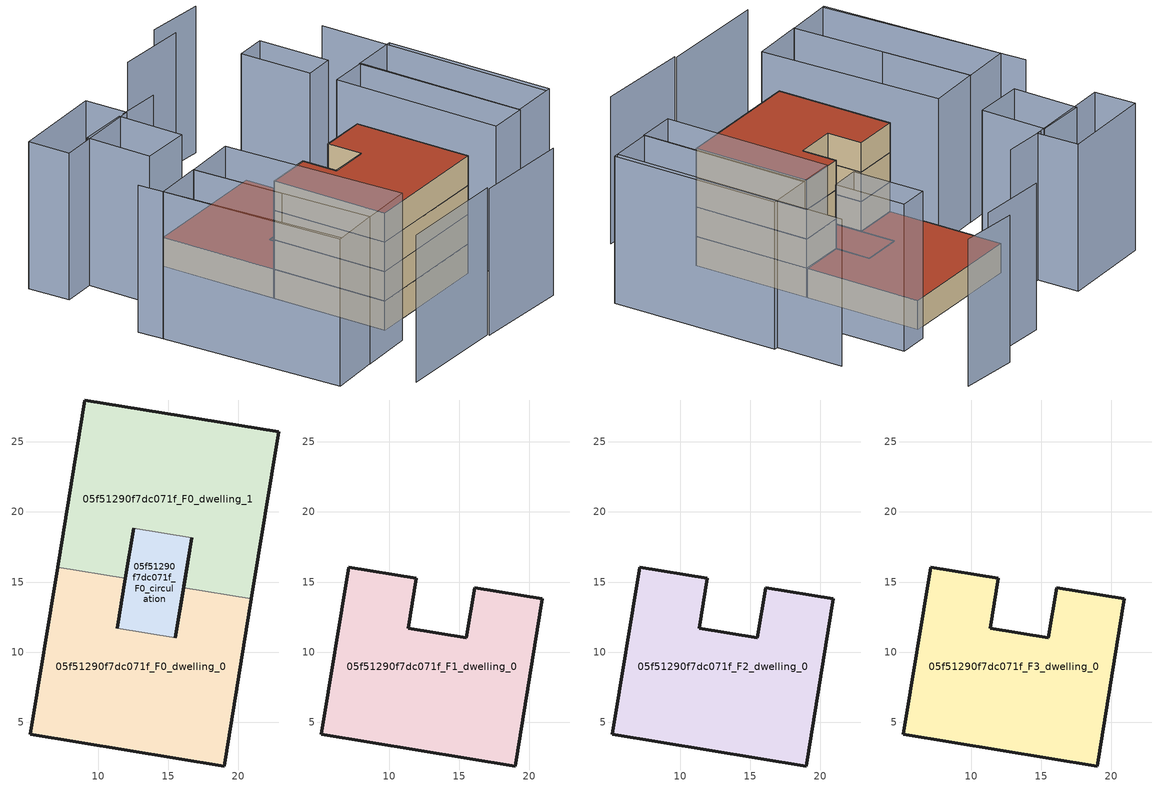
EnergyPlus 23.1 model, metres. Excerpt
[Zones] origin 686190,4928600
05f51290f7dc071f_F0_dwelling_0
 floor ground (EU_floor_Construction): 18.99,1.87 20.93,13.8 16.09,14.59 15.51,11.01 11.36,11.69 11.95,15.27 7.11,16.06 5.16,4.12 z0
 wall outside (EU_wall_Construction): 15.51,11.01 16.09,14.59 / 20.93,13.8 18.99,1.87 5.16,4.12 7.11,16.06 / 11.95,15.27 11.36,11.69 z0:3
 wall to 05f51290f7dc071f_F0_dwelling_1 (EU_wall_Construction): 7.11,16.06 11.95,15.27 / 16.09,14.59 20.93,13.8 z0:3
 wall to 05f51290f7dc071f_F0_circulation (EU_wall_Construction): 11.36,11.69 15.51,11.01 z0:3
05f51290f7dc071f_F0_dwelling_1
 floor ground (EU_floor_Construction): 20.93,13.8 22.88,25.74 9.05,27.99 7.11,16.06 11.95,15.27 12.53,18.85 16.68,18.17 16.09,14.59 z0
 wall outside (EU_wall_Construction): 16.09,14.59 16.68,18.17 / 7.11,16.06 9.05,27.99 22.88,25.74 20.93,13.8 / 12.53,18.85 11.95,15.27 z0:3
 wall to 05f51290f7dc071f_F0_circulation (EU_wall_Construction): 16.68,18.17 12.53,18.85 z0:3
 roof outside (EU_roof_Construction): 22.88,25.74 20.93,13.8 16.09,14.59 16.68,18.17 12.53,18.85 11.95,15.27 7.11,16.06 9.05,27.99 z3
05f51290f7dc071f_F0_circulation
 floor ground (EU_floor_Construction): 15.51,11.01 16.68,18.17 12.53,18.85 11.36,11.69 z0
 wall outside (EU_wall_Construction): 16.68,18.17 15.51,11.01 / 11.36,11.69 11.95,15.27 12.53,18.85 z0:3
 roof outside (EU_roof_Construction): 16.68,18.17 15.51,11.01 11.36,11.69 12.53,18.85 z3
05f51290f7dc071f_F1_dwelling_0
 floor to 05f51290f7dc071f_F0_dwelling_0 (EU_floor_Construction): 18.99,1.87 20.93,13.8 16.09,14.59 15.51,11.01 11.36,11.69 11.95,15.27 7.11,16.06 5.16,4.12 z3
 wall outside (EU_wall_Construction): 7.11,16.06 11.95,15.27 11.36,11.69 15.51,11.01 16.09,14.59 20.93,13.8 18.99,1.87 5.16,4.12 7.11,16.06 z3:6
05f51290f7dc071f_F2_dwelling_0
 floor to 05f51290f7dc071f_F1_dwelling_0 (EU_floor_Construction): 18.99,1.87 20.93,13.8 16.09,14.59 15.51,11.01 11.36,11.69 11.95,15.27 7.11,16.06 5.16,4.12 z6
 wall outside (EU_wall_Construction): 7.11,16.06 11.95,15.27 11.36,11.69 15.51,11.01 16.09,14.59 20.93,13.8 18.99,1.87 5.16,4.12 7.11,16.06 z6:9
05f51290f7dc071f_F3_dwelling_0
 floor to 05f51290f7dc071f_F2_dwelling_0 (EU_floor_Construction): 18.99,1.87 20.93,13.8 16.09,14.59 15.51,11.01 11.36,11.69 11.95,15.27 7.11,16.06 5.16,4.12 z9
 wall outside (EU_wall_Construction): 7.11,16.06 11.95,15.27 11.36,11.69 15.51,11.01 16.09,14.59 20.93,13.8 18.99,1.87 5.16,4.12 7.11,16.06 z9:12
 roof outside (EU_roof_Construction): 20.93,13.8 18.99,1.87 5.16,4.12 7.11,16.06 11.95,15.27 11.36,11.69 15.51,11.01 16.09,14.59 z12
shading: 8.09,-5 17.95,-7.06 / -3.39,-2.75 8.13,-4.79 / 28.51,-1.72 32.5,22.33 / -4.2,24.63 -6.6,3.34 / 13.24,30.78 8.66,31.77 / 31.53,34.54 25.52,36.04 / 25.81,34.05 18.54,35.63 / 31.7,15.34 28.94,-1.85 / 28.94,-1.85 23.97,-1.06 / 23.97,-1.06 26.73,16.14 / 26.73,16.14 31.7,15.34 / 20.01,-0.47 22.85,16.68 / 22.85,16.68 26.83,16.02 / 26.83,16.02 23.98,-1.13 / 23.98,-1.13 20.01,-0.47 / -1.59,2.62 0.77,21.27 / 0.77,21.27 6.37,20.57 / 6.37,20.57 4.01,1.91 / 4.01,1.91 -1.59,2.62 / 0.77,21.31 -1.58,2.67 / -1.58,2.67 -6.86,3.33 / -6.86,3.33 -4.5,21.97 / -4.5,21.97 0.77,21.31 / 27.32,26.32 26.25,19 / 26.25,19 23.15,19.46 / 23.15,19.46 24.22,26.78 / 24.22,26.78 27.32,26.32 / 8.05,31.86 6.87,25.13 / 6.87,25.13 1.64,26.05 / 1.64,26.05 2.82,32.78 / 2.82,32.78 8.05,31.86 / 9.75,35.95 9.12,31.62 / 9.12,31.62 -0.66,33.05 / -0.66,33.05 -0.03,37.37 / -0.03,37.37 9.75,35.95 z0:15
[Building]
EU S2 Campaign: North Axis=0; Terrain=City; Solar Distribution=FullExterior
[Site:Location]
Bologna: Latitude=44.5; Longitude=11.25; Time Zone=1; Elevation=37
[SizingPeriod:WeatherFileDays]
AnnualSizingPeriod: Begin Month=1; Begin Day of Month=1; End Month=12; End Day of Month=31; Day of Week for Start Day=Monday; Use Weather File Daylight Saving Period=No; Use Weather File Rain and Snow Indicators=No
[MATERIAL]
EU_InternalMass_Material: Roughness=MediumRough; Thickness=0.1; Conductivity=1; Density=1800; Specific Heat=900; Thermal Absorptance=0.9; Solar Absorptance=0.7; Visible Absorptance=0.7
[MATERIAL:NOMASS] Roughness=MediumRough; Thermal Absorptance=0.9; Solar Absorptance=0.7; Visible Absorptance=0.7
Name | Thermal Resistance
EU_wall_NoMass | 0.937881
EU_roof_NoMass | 0.548572
EU_floor_NoMass | 0.71348
[CONSTRUCTION]
EU_wall_Construction: EU_wall_NoMass
EU_roof_Construction: EU_roof_NoMass
EU_floor_Construction: EU_floor_NoMass
EU_InternalMass_Construction: EU_InternalMass_Material
[ZONE] Type=1; Multiplier=1; Ceiling Height=autocalculate; Floor Area=autocalculate; Part of Total Floor Area=Yes
Name | Volume
05f51290f7dc071f_F0_dwelling_0 | 462.341
05f51290f7dc071f_F1_dwelling_0; 05f51290f7dc071f_F2_dwelling_0; 05f51290f7dc071f_F3_dwelling_0 | 462.34
05f51290f7dc071f_F0_dwelling_1 | 462.345
05f51290f7dc071f_F0_circulation | 91.4495
[INTERNALMASS] Construction=EU_InternalMass_Construction
Name | Zone or ZoneList | Surface Area
05f51290f7dc071f_F0_dwelling_0_EU_InternalMass | 05f51290f7dc071f_F0_dwelling_0 | 154.111
05f51290f7dc071f_F0_dwelling_1_EU_InternalMass | 05f51290f7dc071f_F0_dwelling_1 | 154.111
05f51290f7dc071f_F1_dwelling_0_EU_InternalMass | 05f51290f7dc071f_F1_dwelling_0 | 339.184
05f51290f7dc071f_F2_dwelling_0_EU_InternalMass | 05f51290f7dc071f_F2_dwelling_0 | 339.184
05f51290f7dc071f_F3_dwelling_0_EU_InternalMass | 05f51290f7dc071f_F3_dwelling_0 | 339.184
[OTHEREQUIPMENT] Fuel Type=Electricity; Design Level Calculation Method=Watts/Area; Power per Zone Floor Area=1; Fraction Latent=0; Fraction Radiant=0; Fraction Lost=0; Carbon Dioxide Generation Rate=0; EndUse Subcategory=EU_Step8_InternalGains
Name | Zone or ZoneList or Space or SpaceList | Schedule
EU_Step8_InternalGain_05f51290f7dc071f_F0_dwelling_0_f000 | 05f51290f7dc071f_F0_dwelling_0 | EU_Step8_GainSchedule_05f51290f7dc071f_F0_dwelling_0_f000
EU_Step8_InternalGain_05f51290f7dc071f_F0_dwelling_1_f000 | 05f51290f7dc071f_F0_dwelling_1 | EU_Step8_GainSchedule_05f51290f7dc071f_F0_dwelling_1_f000
EU_Step8_InternalGain_05f51290f7dc071f_F1_dwelling_0_f000 | 05f51290f7dc071f_F1_dwelling_0 | EU_Step8_GainSchedule_05f51290f7dc071f_F1_dwelling_0_f000
EU_Step8_InternalGain_05f51290f7dc071f_F2_dwelling_0_f000 | 05f51290f7dc071f_F2_dwelling_0 | EU_Step8_GainSchedule_05f51290f7dc071f_F2_dwelling_0_f000
EU_Step8_InternalGain_05f51290f7dc071f_F3_dwelling_0_f000 | 05f51290f7dc071f_F3_dwelling_0 | EU_Step8_GainSchedule_05f51290f7dc071f_F3_dwelling_0_f000
[ZONEINFILTRATION:DESIGNFLOWRATE]
EU_Circulation_Infiltration_05f51290f7dc071f_F0_circulation: Zone or ZoneList or Space or SpaceList=05f51290f7dc071f_F0_circulation; Schedule=EU_AlwaysOn; Design Flow Rate Calculation Method=Flow/Area; Flow Rate per Floor Area=0.0005; Constant Term Coefficient=1; Temperature Term Coefficient=0; Velocity Term Coefficient=0; Velocity Squared Term Coefficient=0
[ZONEVENTILATION:DESIGNFLOWRATE] Schedule=EU_AlwaysOn; Design Flow Rate Calculation Method=AirChanges/Hour; Air Changes per Hour=0.687892; Ventilation Type=Natural; Fan Pressure Rise=0; Fan Total Efficiency=1; Constant Term Coefficient=1; Temperature Term Coefficient=0; Velocity Term Coefficient=0; Velocity Squared Term Coefficient=0; Minimum Indoor Temperature=-100; Maximum Indoor Temperature=100; Delta Temperature=-100; Minimum Outdoor Temperature=-100; Maximum Outdoor Temperature=100; Maximum Wind Speed=40
Name | Zone or ZoneList or Space or SpaceList
EU_ConstantAir_05f51290f7dc071f_F0_dwelling_0 | 05f51290f7dc071f_F0_dwelling_0
EU_ConstantAir_05f51290f7dc071f_F0_dwelling_1 | 05f51290f7dc071f_F0_dwelling_1
EU_ConstantAir_05f51290f7dc071f_F1_dwelling_0 | 05f51290f7dc071f_F1_dwelling_0
EU_ConstantAir_05f51290f7dc071f_F2_dwelling_0 | 05f51290f7dc071f_F2_dwelling_0
EU_ConstantAir_05f51290f7dc071f_F3_dwelling_0 | 05f51290f7dc071f_F3_dwelling_0
[HVACTEMPLATE:THERMOSTAT] Constant Heating Setpoint=20; Constant Cooling Setpoint=50
EU_HeatOnly_05f51290f7dc071f_F0_dwelling_0; EU_HeatOnly_05f51290f7dc071f_F0_dwelling_1; EU_HeatOnly_05f51290f7dc071f_F1_dwelling_0; EU_HeatOnly_05f51290f7dc071f_F2_dwelling_0; EU_HeatOnly_05f51290f7dc071f_F3_dwelling_0
[HVACTEMPLATE:ZONE:IDEALLOADSAIRSYSTEM] System Availability Schedule=EU_AlwaysOn; Maximum Heating Supply Air Temperature=50; Minimum Cooling Supply Air Temperature=13; Maximum Heating Supply Air Humidity Ratio=0.0156; Minimum Cooling Supply Air Humidity Ratio=0.0077; Heating Limit=NoLimit; Cooling Limit=NoLimit; Heating Availability Schedule=EU_AlwaysOn; Cooling Availability Schedule=EU_CoolingOff; Dehumidification Control Type=ConstantSensibleHeatRatio; Cooling Sensible Heat Ratio=0.7; Dehumidification Setpoint=60; Humidification Control Type=None; Humidification Setpoint=30; Outdoor Air Method=None; Outdoor Air Flow Rate per Person=0.00944; Outdoor Air Flow Rate per Zone Floor Area=0; Outdoor Air Flow Rate per Zone=0; Demand Controlled Ventilation Type=None; Outdoor Air Economizer Type=NoEconomizer; Heat Recovery Type=None; Sensible Heat Recovery Effectiveness=0.7; Latent Heat Recovery Effectiveness=0.65
Name | Template Thermostat
05f51290f7dc071f_F0_dwelling_0 | EU_HeatOnly_05f51290f7dc071f_F0_dwelling_0
05f51290f7dc071f_F0_dwelling_1 | EU_HeatOnly_05f51290f7dc071f_F0_dwelling_1
05f51290f7dc071f_F1_dwelling_0 | EU_HeatOnly_05f51290f7dc071f_F1_dwelling_0
05f51290f7dc071f_F2_dwelling_0 | EU_HeatOnly_05f51290f7dc071f_F2_dwelling_0
05f51290f7dc071f_F3_dwelling_0 | EU_HeatOnly_05f51290f7dc071f_F3_dwelling_0
[SIZING:ZONE] Zone Cooling Design Supply Air Temperature Input Method=SupplyAirTemperature; Zone Cooling Design Supply Air Temperature=13; Zone Heating Design Supply Air Temperature Input Method=SupplyAirTemperature; Zone Heating Design Supply Air Temperature=50; Zone Cooling Design Supply Air Humidity Ratio=0.008; Zone Heating Design Supply Air Humidity Ratio=0.008; Cooling Design Air Flow Method=DesignDay; Cooling Design Air Flow Rate=0; Cooling Minimum Air Flow per Zone Floor Area=0.000762; Cooling Minimum Air Flow=0; Cooling Minimum Air Flow Fraction=0.2; Heating Design Air Flow Method=DesignDay; Heating Design Air Flow Rate=0; Heating Maximum Air Flow per Zone Floor Area=0.002032; Heating Maximum Air Flow=0.141576; Heating Maximum Air Flow Fraction=0.3; Account for Dedicated Outdoor Air System=No; Dedicated Outdoor Air System Control Strategy=NeutralSupplyAir; Dedicated Outdoor Air Low Setpoint Temperature for Design=autosize; Dedicated Outdoor Air High Setpoint Temperature for Design=autosize; Zone Load Sizing Method=Sensible Load Only No Latent Load; Zone Latent Cooling Design Supply Air Humidity Ratio Input Method=HumidityRatioDifference; Zone Cooling Design Supply Air Humidity Ratio Difference=0.005; Zone Latent Heating Design Supply Air Humidity Ratio Input Method=HumidityRatioDifference; Zone Humidification Design Supply Air Humidity Ratio Difference=0.005
05f51290f7dc071f_F0_dwelling_0; 05f51290f7dc071f_F0_dwelling_1; 05f51290f7dc071f_F1_dwelling_0; 05f51290f7dc071f_F2_dwelling_0; 05f51290f7dc071f_F3_dwelling_0
[SCHEDULE:CONSTANT]
Name | Hourly Value
EU_AlwaysOn | 1
EU_CoolingOff | 0
[SCHEDULE:FILE] Column Number=1; Rows to Skip at Top=0; Number of Hours of Data=8760; Column Separator=Comma; Interpolate to Timestep=No; Minutes per Item=60; Adjust Schedule for Daylight Savings=Yes
Name | File
EU_Step8_GainSchedule_05f51290f7dc071f_F0_dwelling_0_f000 | ../../schedules/05f51290f7dc071f/05f51290f7dc071f_F0_dwelling_0_f000_gain.csv
EU_Step8_GainSchedule_05f51290f7dc071f_F0_dwelling_1_f000 | ../../schedules/05f51290f7dc071f/05f51290f7dc071f_F0_dwelling_1_f000_gain.csv
EU_Step8_GainSchedule_05f51290f7dc071f_F1_dwelling_0_f000 | ../../schedules/05f51290f7dc071f/05f51290f7dc071f_F1_dwelling_0_f000_gain.csv
EU_Step8_GainSchedule_05f51290f7dc071f_F2_dwelling_0_f000 | ../../schedules/05f51290f7dc071f/05f51290f7dc071f_F2_dwelling_0_f000_gain.csv
EU_Step8_GainSchedule_05f51290f7dc071f_F3_dwelling_0_f000 | ../../schedules/05f51290f7dc071f/05f51290f7dc071f_F3_dwelling_0_f000_gain.csv
